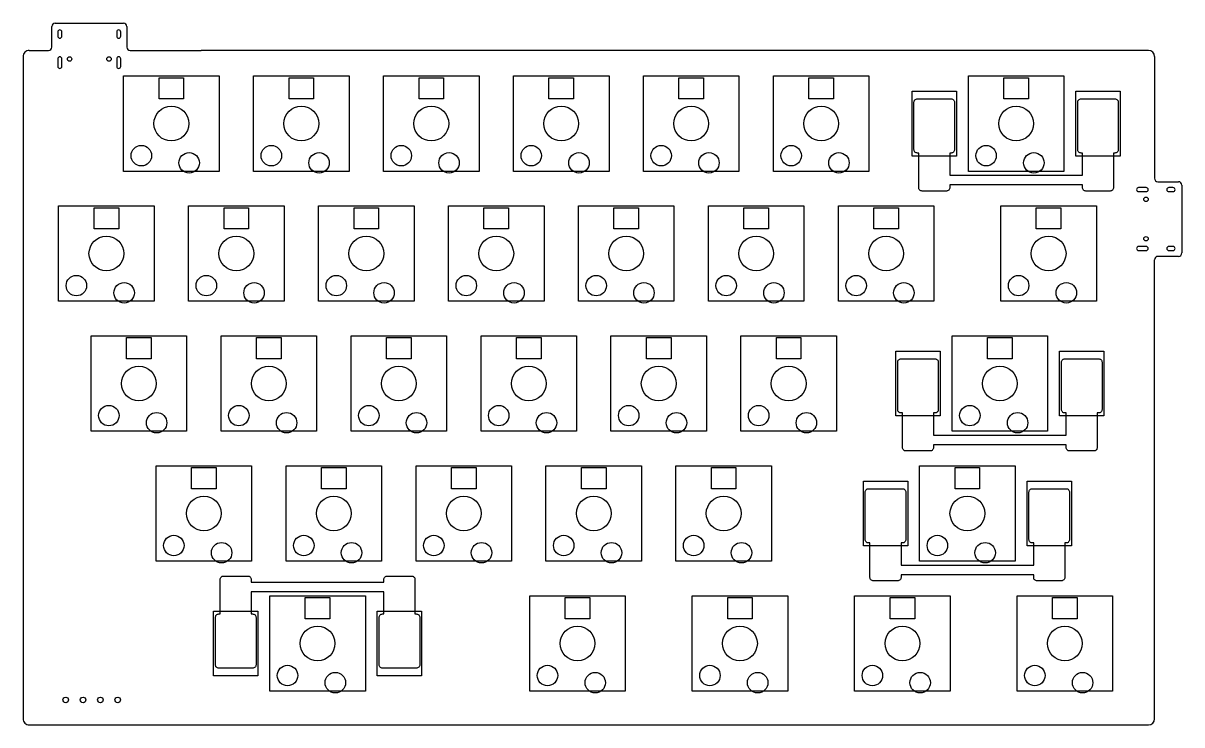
# Model space of a CAD drawing. Header units: millimetres. Extents: x -18 to 310, y -2 to 100.
# Drawn here: x 140.4 to 310.2, y -2.4 to 100.4 of the extents above; entities that cross this region are included whole.
import ezdxf

# ---------------------------------------------------------------- set-up
doc = ezdxf.new("R2010")
doc.units = ezdxf.units.MM
doc.layers.add('Edge.Cuts', color=254, linetype='CONTINUOUS', true_color=0xd0d2cd)
doc.layers.add('User.Eco1', color=254, linetype='CONTINUOUS', true_color=0xb4dbd2)

msp = doc.modelspace()

# ---------------------------------------------------------------- linework, layer by layer
at = {"layer": 'Edge.Cuts', "linetype": 'CONTINUOUS'}
for p, q in [((145.08, 100.445), (155.08, 100.445)), ((144.58, 96.945), (144.58, 99.945)), ((145.46, 99.145), (145.46, 98.545)), ((146.06, 98.545), (146.06, 99.145)), ((154.1, 99.145), (154.1, 98.545)), ((154.7, 98.545), (154.7, 99.145)), ((155.58, 99.945), (155.58, 96.945)), ((140.39075, 95.545002), (140.39075, -1.503085)), ((141.290748, 96.445), (144.08, 96.445)), ((145.46, 95.215), (145.46, 94.115)), ((146.06, 94.115), (146.06, 95.215)), ((154.1, 95.215), (154.1, 94.115)), ((154.7, 94.115), (154.7, 95.215)), ((156.08, 96.445), (166.491, 96.445)), ((305.330002, 96.445), (166.491, 96.445)), ((306.23, 95.545002), (306.23, 77.705)), ((160.3145, 92.45), (163.9145, 92.45)), ((160.3145, 89.35), (160.3145, 92.45)), ((163.9145, 92.45), (163.9145, 89.35)), ((179.3645, 92.45), (182.9645, 92.45)), ((179.3645, 89.35), (179.3645, 92.45)), ((182.9645, 92.45), (182.9645, 89.35)), ((198.4145, 92.45), (202.0145, 92.45)), ((198.4145, 89.35), (198.4145, 92.45)), ((202.0145, 92.45), (202.0145, 89.35)), ((217.4645, 92.45), (221.0645, 92.45)), ((217.4645, 89.35), (217.4645, 92.45)), ((221.0645, 92.45), (221.0645, 89.35)), ((236.5145, 92.45), (240.1145, 92.45)), ((236.5145, 89.35), (236.5145, 92.45)), ((240.1145, 92.45), (240.1145, 89.35)), ((255.5645, 92.45), (259.1645, 92.45)), ((255.5645, 89.35), (255.5645, 92.45)), ((259.1645, 92.45), (259.1645, 89.35)), ((284.1395, 92.45), (287.7395, 92.45)), ((284.1395, 89.35), (284.1395, 92.45)), ((287.7395, 92.45), (287.7395, 89.35)), ((270.6895, 90.475), (277.1895, 90.475)), ((270.6895, 80.975), (270.6895, 90.475)), ((277.1895, 90.475), (277.1895, 80.975)), ((294.6895, 90.475), (301.1895, 90.475)), ((294.6895, 80.975), (294.6895, 90.475)), ((301.1895, 90.475), (301.1895, 80.975)), ((163.9145, 89.35), (160.3145, 89.35)), ((182.9645, 89.35), (179.3645, 89.35)), ((202.0145, 89.35), (198.4145, 89.35)), ((221.0645, 89.35), (217.4645, 89.35)), ((240.1145, 89.35), (236.5145, 89.35)), ((259.1645, 89.35), (255.5645, 89.35)), ((287.7395, 89.35), (284.1395, 89.35)), ((277.1895, 80.975), (270.6895, 80.975)), ((301.1895, 80.975), (294.6895, 80.975)), ((306.73, 77.205), (309.73, 77.205)), ((310.23, 76.705), (310.23, 66.765)), ((304.99975, 76.355), (303.89975, 76.355)), ((303.89975, 75.755), (304.99975, 75.755)), ((308.92975, 76.355), (308.32975, 76.355)), ((308.32975, 75.755), (308.92975, 75.755)), ((150.7895, 73.4), (154.3895, 73.4)), ((150.7895, 70.3), (150.7895, 73.4)), ((154.3895, 73.4), (154.3895, 70.3)), ((169.8395, 73.4), (173.4395, 73.4)), ((169.8395, 70.3), (169.8395, 73.4)), ((173.4395, 73.4), (173.4395, 70.3)), ((188.8895, 73.4), (192.4895, 73.4)), ((188.8895, 70.3), (188.8895, 73.4)), ((192.4895, 73.4), (192.4895, 70.3)), ((207.9395, 73.4), (211.5395, 73.4)), ((207.9395, 70.3), (207.9395, 73.4)), ((211.5395, 73.4), (211.5395, 70.3)), ((226.9895, 73.4), (230.5895, 73.4)), ((226.9895, 70.3), (226.9895, 73.4)), ((230.5895, 73.4), (230.5895, 70.3)), ((246.0395, 73.4), (249.6395, 73.4)), ((246.0395, 70.3), (246.0395, 73.4)), ((249.6395, 73.4), (249.6395, 70.3)), ((265.0895, 73.4), (268.6895, 73.4)), ((265.0895, 70.3), (265.0895, 73.4)), ((268.6895, 73.4), (268.6895, 70.3)), ((288.902, 73.4), (292.502, 73.4)), ((288.902, 70.3), (288.902, 73.4)), ((292.502, 73.4), (292.502, 70.3)), ((154.3895, 70.3), (150.7895, 70.3)), ((173.4395, 70.3), (169.8395, 70.3)), ((192.4895, 70.3), (188.8895, 70.3)), ((211.5395, 70.3), (207.9395, 70.3)), ((230.5895, 70.3), (226.9895, 70.3)), ((249.6395, 70.3), (246.0395, 70.3)), ((268.6895, 70.3), (265.0895, 70.3)), ((292.502, 70.3), (288.902, 70.3)), ((304.99975, 67.715), (303.89975, 67.715)), ((303.89975, 67.115), (304.99975, 67.115)), ((309.73, 66.265), (306.73, 66.265)), ((308.92975, 67.715), (308.32975, 67.715)), ((308.32975, 67.115), (308.92975, 67.115)), ((306.23, -1.503002), (306.23, 65.765)), ((155.552, 54.35), (159.152, 54.35)), ((155.552, 51.25), (155.552, 54.35)), ((159.152, 54.35), (159.152, 51.25)), ((174.602, 54.35), (178.202, 54.35)), ((174.602, 51.25), (174.602, 54.35)), ((178.202, 54.35), (178.202, 51.25)), ((193.652, 54.35), (197.252, 54.35)), ((193.652, 51.25), (193.652, 54.35)), ((197.252, 54.35), (197.252, 51.25)), ((212.702, 54.35), (216.302, 54.35)), ((212.702, 51.25), (212.702, 54.35)), ((216.302, 54.35), (216.302, 51.25)), ((231.752, 54.35), (235.352, 54.35)), ((231.752, 51.25), (231.752, 54.35)), ((235.352, 54.35), (235.352, 51.25)), ((250.802, 54.35), (254.402, 54.35)), ((250.802, 51.25), (250.802, 54.35)), ((254.402, 54.35), (254.402, 51.25)), ((281.7583, 54.35), (285.3583, 54.35)), ((281.7583, 51.25), (281.7583, 54.35)), ((285.3583, 54.35), (285.3583, 51.25)), ((159.152, 51.25), (155.552, 51.25)), ((178.202, 51.25), (174.602, 51.25)), ((197.252, 51.25), (193.652, 51.25)), ((216.302, 51.25), (212.702, 51.25)), ((235.352, 51.25), (231.752, 51.25)), ((254.402, 51.25), (250.802, 51.25)), ((268.30825, 52.375), (274.80825, 52.375)), ((268.30825, 42.875), (268.30825, 52.375)), ((274.80825, 52.375), (274.80825, 42.875)), ((285.3583, 51.25), (281.7583, 51.25)), ((292.30825, 52.375), (298.80825, 52.375)), ((292.30825, 42.875), (292.30825, 52.375)), ((298.80825, 52.375), (298.80825, 42.875)), ((274.80825, 42.875), (268.30825, 42.875)), ((298.80825, 42.875), (292.30825, 42.875)), ((165.077, 35.3), (168.677, 35.3)), ((165.077, 32.2), (165.077, 35.3)), ((168.677, 35.3), (168.677, 32.2)), ((184.127, 35.3), (187.727, 35.3)), ((184.127, 32.2), (184.127, 35.3)), ((187.727, 35.3), (187.727, 32.2)), ((203.177, 35.3), (206.777, 35.3)), ((203.177, 32.2), (203.177, 35.3)), ((206.777, 35.3), (206.777, 32.2)), ((222.227, 35.3), (225.827, 35.3)), ((222.227, 32.2), (222.227, 35.3)), ((225.827, 35.3), (225.827, 32.2)), ((241.277, 35.3), (244.877, 35.3)), ((241.277, 32.2), (241.277, 35.3)), ((244.877, 35.3), (244.877, 32.2)), ((276.9958, 35.3), (280.5958, 35.3)), ((276.9958, 32.2), (276.9958, 35.3)), ((280.5958, 35.3), (280.5958, 32.2)), ((263.54575, 33.325), (270.04575, 33.325)), ((263.54575, 23.825), (263.54575, 33.325)), ((270.04575, 33.325), (270.04575, 23.825)), ((287.54575, 33.325), (294.04575, 33.325)), ((287.54575, 23.825), (287.54575, 33.325)), ((294.04575, 33.325), (294.04575, 23.825)), ((168.677, 32.2), (165.077, 32.2)), ((187.727, 32.2), (184.127, 32.2)), ((206.777, 32.2), (203.177, 32.2)), ((225.827, 32.2), (222.227, 32.2)), ((244.877, 32.2), (241.277, 32.2)), ((280.5958, 32.2), (276.9958, 32.2)), ((270.04575, 23.825), (263.54575, 23.825)), ((294.04575, 23.825), (287.54575, 23.825)), ((181.7457, 16.25), (185.3457, 16.25)), ((181.7457, 13.15), (181.7457, 16.25)), ((185.3457, 16.25), (185.3457, 13.15)), ((219.8457, 16.25), (223.4457, 16.25)), ((219.8457, 13.15), (219.8457, 16.25)), ((223.4457, 16.25), (223.4457, 13.15)), ((243.6582, 16.25), (247.2582, 16.25)), ((243.6582, 13.15), (243.6582, 16.25)), ((247.2582, 16.25), (247.2582, 13.15)), ((267.4707, 16.25), (271.0707, 16.25)), ((267.4707, 13.15), (267.4707, 16.25)), ((271.0707, 16.25), (271.0707, 13.15)), ((291.2832, 16.25), (294.8832, 16.25)), ((291.2832, 13.15), (291.2832, 16.25)), ((294.8832, 16.25), (294.8832, 13.15)), ((168.29575, 14.275), (174.79575, 14.275)), ((168.29575, 4.775), (168.29575, 14.275)), ((174.79575, 14.275), (174.79575, 4.775)), ((192.29575, 14.275), (198.79575, 14.275)), ((192.29575, 4.775), (192.29575, 14.275)), ((198.79575, 14.275), (198.79575, 4.775)), ((185.3457, 13.15), (181.7457, 13.15)), ((223.4457, 13.15), (219.8457, 13.15)), ((247.2582, 13.15), (243.6582, 13.15)), ((271.0707, 13.15), (267.4707, 13.15)), ((294.8832, 13.15), (291.2832, 13.15)), ((174.79575, 4.775), (168.29575, 4.775)), ((198.79575, 4.775), (192.29575, 4.775)), ((141.290665, -2.403024), (305.330002, -2.403))]:
    msp.add_line(p, q, dxfattribs=at)
at = {"layer": 'Edge.Cuts'}
for centre, radius in [((147.19, 95.195), 0.324999), ((152.97, 95.195), 0.324999), ((162.1145, 85.725), 2.549999), ((181.1645, 85.725), 2.549999), ((200.2145, 85.725), 2.549999), ((219.2645, 85.725), 2.549999), ((238.3145, 85.725), 2.549999), ((257.3645, 85.725), 2.549999), ((285.9395, 85.725), 2.549999), ((157.7145, 81.025), 1.499999), ((176.7645, 81.025), 1.499999), ((195.8145, 81.025), 1.499999), ((214.8645, 81.025), 1.499999), ((233.9145, 81.025), 1.499999), ((252.9645, 81.025), 1.499999), ((281.5395, 81.025), 1.499999), ((164.7145, 79.975), 1.499999), ((183.7645, 79.975), 1.499999), ((202.8145, 79.975), 1.499999), ((221.8645, 79.975), 1.499999), ((240.9145, 79.975), 1.499999), ((259.9645, 79.975), 1.499999), ((288.5395, 79.975), 1.499999), ((304.97975, 74.625), 0.324999), ((152.5895, 66.675), 2.549999), ((171.6395, 66.675), 2.549999), ((190.6895, 66.675), 2.549999), ((209.7395, 66.675), 2.549999), ((228.7895, 66.675), 2.549999), ((247.8395, 66.675), 2.549999), ((266.8895, 66.675), 2.549999), ((290.702, 66.675), 2.549999), ((304.97975, 68.845), 0.324999), ((148.1895, 61.975), 1.499999), ((167.2395, 61.975), 1.499999), ((186.2895, 61.975), 1.499999), ((205.3395, 61.975), 1.499999), ((224.3895, 61.975), 1.499999), ((243.4395, 61.975), 1.499999), ((262.4895, 61.975), 1.499999), ((286.302, 61.975), 1.499999), ((155.1895, 60.925), 1.499999), ((174.2395, 60.925), 1.499999), ((193.2895, 60.925), 1.499999), ((212.3395, 60.925), 1.499999), ((231.3895, 60.925), 1.499999), ((250.4395, 60.925), 1.499999), ((269.4895, 60.925), 1.499999), ((293.302, 60.925), 1.499999), ((157.352, 47.625), 2.549999), ((176.402, 47.625), 2.549999), ((195.452, 47.625), 2.549999), ((214.502, 47.625), 2.549999), ((233.552, 47.625), 2.549999), ((252.602, 47.625), 2.549999), ((283.55825, 47.625), 2.549999), ((152.952, 42.925), 1.499999), ((172.002, 42.925), 1.499999), ((191.052, 42.925), 1.499999), ((210.102, 42.925), 1.499999), ((229.152, 42.925), 1.499999), ((248.202, 42.925), 1.499999), ((279.15825, 42.925), 1.499999), ((159.952, 41.875), 1.499999), ((179.002, 41.875), 1.499999), ((198.052, 41.875), 1.499999), ((217.102, 41.875), 1.499999), ((236.152, 41.875), 1.499999), ((255.202, 41.875), 1.499999), ((286.15825, 41.875), 1.499999), ((166.877, 28.575), 2.549999), ((185.927, 28.575), 2.549999), ((204.977, 28.575), 2.549999), ((224.027, 28.575), 2.549999), ((243.077, 28.575), 2.549999), ((278.79575, 28.575), 2.549999), ((162.477, 23.875), 1.499999), ((169.477, 22.825), 1.499999), ((181.527, 23.875), 1.499999), ((188.527, 22.825), 1.499999), ((200.577, 23.875), 1.499999), ((207.577, 22.825), 1.499999), ((219.627, 23.875), 1.499999), ((226.627, 22.825), 1.499999), ((238.677, 23.875), 1.499999), ((245.677, 22.825), 1.499999), ((274.39575, 23.875), 1.499999), ((281.39575, 22.825), 1.499999), ((183.54575, 9.525), 2.549999), ((221.64575, 9.525), 2.549999), ((245.45825, 9.525), 2.549999), ((269.27075, 9.525), 2.549999), ((293.08325, 9.525), 2.549999), ((179.14575, 4.825), 1.499999), ((186.14575, 3.775), 1.499999), ((217.24575, 4.825), 1.499999), ((224.24575, 3.775), 1.499999), ((241.05825, 4.825), 1.499999), ((248.05825, 3.775), 1.499999), ((264.87075, 4.825), 1.499999), ((271.87075, 3.775), 1.499999), ((288.68325, 4.825), 1.499999), ((295.68325, 3.775), 1.499999), ((146.62975, 1.25), 0.4064), ((149.16975, 1.25), 0.4064), ((151.70975, 1.25), 0.4064), ((154.24975, 1.25), 0.4064)]:
    msp.add_circle(centre, radius, dxfattribs=at)
for centre, radius, start, end in [((145.08, 99.945), 0.5, 90, 180), ((155.08, 99.945), 0.5, 0, 90), ((145.76, 99.145), 0.3, 0, 180), ((145.76, 98.545), 0.3, -180, 0), ((154.4, 99.145), 0.3, 0, 180), ((154.4, 98.545), 0.3, -180, 0), ((144.08, 96.945), 0.5, -90, 0), ((156.08, 96.945), 0.5, -180, -90), ((141.2907, 95.545), 0.89995, 89.99694423, 179.99987267), ((145.76, 95.215), 0.3, 0, 180), ((154.4, 95.215), 0.3, 0, 180), ((305.33, 95.545), 0.9, 0.00012732, 89.99987268), ((145.76, 94.115), 0.3, -180, 0), ((154.4, 94.115), 0.3, -180, 0), ((306.73, 77.705), 0.5, -180, -90), ((309.73, 76.705), 0.5, 0, 90), ((303.89975, 76.055), 0.3, 90, 270), ((304.99975, 76.055), 0.3, 270, 450), ((308.32975, 76.055), 0.3, 90, 270), ((308.92975, 76.055), 0.3, 270, 450), ((303.89975, 67.415), 0.3, 90, 270), ((304.99975, 67.415), 0.3, 270, 450), ((306.73, 65.765), 0.5, 90, 180), ((308.32975, 67.415), 0.3, 90, 270), ((308.92975, 67.415), 0.3, 270, 450), ((309.73, 66.765), 0.5, -90, 0), ((141.2906, -1.5032), 0.899824, -180.00732215, -89.99586116), ((305.33, -1.503), 0.9, -89.99987268, -0.00012732)]:
    msp.add_arc(centre, radius, start, end, dxfattribs=at)
at = {"layer": 'User.Eco1', "linetype": 'CONTINUOUS'}
for p, q in [((145.46, 99.145), (145.46, 98.545)), ((146.06, 98.545), (146.06, 99.145)), ((154.1, 99.145), (154.1, 98.545)), ((154.7, 98.545), (154.7, 99.145)), ((145.46, 95.215), (145.46, 94.115)), ((146.06, 94.115), (146.06, 95.215)), ((154.1, 95.215), (154.1, 94.115)), ((154.7, 94.115), (154.7, 95.215)), ((155.1145, 78.725), (155.1145, 92.725)), ((155.1145, 92.725), (169.1145, 92.725)), ((169.1145, 92.725), (169.1145, 78.725)), ((174.1645, 78.725), (174.1645, 92.725)), ((174.1645, 92.725), (188.1645, 92.725)), ((188.1645, 92.725), (188.1645, 78.725)), ((193.2145, 78.725), (193.2145, 92.725)), ((193.2145, 92.725), (207.2145, 92.725)), ((207.2145, 92.725), (207.2145, 78.725)), ((212.2645, 78.725), (212.2645, 92.725)), ((212.2645, 92.725), (226.2645, 92.725)), ((226.2645, 92.725), (226.2645, 78.725)), ((231.3145, 78.725), (231.3145, 92.725)), ((231.3145, 92.725), (245.3145, 92.725)), ((245.3145, 92.725), (245.3145, 78.725)), ((250.3645, 78.725), (250.3645, 92.725)), ((250.3645, 92.725), (264.3645, 92.725)), ((264.3645, 92.725), (264.3645, 78.725)), ((278.9395, 78.725), (278.9395, 92.725)), ((278.9395, 92.725), (292.9395, 92.725)), ((292.9395, 92.725), (292.9395, 78.725)), ((270.9645, 88.8559), (270.9741, 88.9534)), ((270.9645, 81.9059), (270.9645, 88.8559)), ((270.9741, 88.9534), (271.0026, 89.0472)), ((271.0026, 89.0472), (271.0488, 89.1337)), ((271.0488, 89.1337), (271.1109, 89.2095)), ((271.1109, 89.2095), (271.1867, 89.2716)), ((271.1867, 89.2716), (271.2732, 89.3178)), ((271.2732, 89.3178), (271.367, 89.3463)), ((271.367, 89.3463), (271.4645, 89.3559)), ((271.4645, 89.3559), (276.4145, 89.3559)), ((276.4145, 89.3559), (276.512, 89.3463)), ((276.512, 89.3463), (276.6058, 89.3178)), ((276.6058, 89.3178), (276.6923, 89.2716)), ((276.6923, 89.2716), (276.7681, 89.2095)), ((276.7681, 89.2095), (276.8302, 89.1337)), ((276.8302, 89.1337), (276.8764, 89.0472)), ((276.8764, 89.0472), (276.9049, 88.9534)), ((276.9049, 88.9534), (276.9145, 88.8559)), ((276.9145, 88.8559), (276.9145, 81.9059)), ((294.9645, 88.8559), (294.9741, 88.9534)), ((294.9645, 81.9059), (294.9645, 88.8559)), ((294.9741, 88.9534), (295.0026, 89.0472)), ((295.0026, 89.0472), (295.0488, 89.1337)), ((295.0488, 89.1337), (295.1109, 89.2095)), ((295.1109, 89.2095), (295.1867, 89.2716)), ((295.1867, 89.2716), (295.2732, 89.3178)), ((295.2732, 89.3178), (295.367, 89.3463)), ((295.367, 89.3463), (295.4645, 89.3559)), ((295.4645, 89.3559), (300.4145, 89.3559)), ((300.4145, 89.3559), (300.512, 89.3463)), ((300.512, 89.3463), (300.6058, 89.3178)), ((300.6058, 89.3178), (300.6923, 89.2716)), ((300.6923, 89.2716), (300.7681, 89.2095)), ((300.7681, 89.2095), (300.8302, 89.1337)), ((300.8302, 89.1337), (300.8764, 89.0472)), ((300.8764, 89.0472), (300.9049, 88.9534)), ((300.9049, 88.9534), (300.9145, 88.8559)), ((300.9145, 88.8559), (300.9145, 81.9059)), ((270.9741, 81.8084), (270.9645, 81.9059)), ((271.0026, 81.7146), (270.9741, 81.8084)), ((271.0488, 81.6281), (271.0026, 81.7146)), ((271.1109, 81.5523), (271.0488, 81.6281)), ((271.1867, 81.4902), (271.1109, 81.5523)), ((276.7681, 81.5523), (276.6923, 81.4902)), ((276.8302, 81.6281), (276.7681, 81.5523)), ((276.8764, 81.7146), (276.8302, 81.6281)), ((276.9049, 81.8084), (276.8764, 81.7146)), ((276.9145, 81.9059), (276.9049, 81.8084)), ((294.9741, 81.8084), (294.9645, 81.9059)), ((295.0026, 81.7146), (294.9741, 81.8084)), ((295.0488, 81.6281), (295.0026, 81.7146)), ((295.1109, 81.5523), (295.0488, 81.6281)), ((295.1867, 81.4902), (295.1109, 81.5523)), ((300.7681, 81.5523), (300.6923, 81.4902)), ((300.8302, 81.6281), (300.7681, 81.5523)), ((300.8764, 81.7146), (300.8302, 81.6281)), ((300.9049, 81.8084), (300.8764, 81.7146)), ((300.9145, 81.9059), (300.9049, 81.8084)), ((271.2732, 81.444), (271.1867, 81.4902)), ((271.367, 81.4155), (271.2732, 81.444)), ((271.4645, 81.4059), (271.367, 81.4155)), ((271.6645, 81.4059), (271.4645, 81.4059)), ((271.6645, 76.3441), (271.6645, 81.4059)), ((276.4145, 81.4059), (276.2145, 81.4059)), ((276.2145, 81.4059), (276.2145, 78.1441)), ((276.512, 81.4155), (276.4145, 81.4059)), ((276.6058, 81.444), (276.512, 81.4155)), ((276.6923, 81.4902), (276.6058, 81.444)), ((295.2732, 81.444), (295.1867, 81.4902)), ((295.367, 81.4155), (295.2732, 81.444)), ((295.4645, 81.4059), (295.367, 81.4155)), ((295.6645, 81.4059), (295.4645, 81.4059)), ((295.6645, 78.1441), (295.6645, 81.4059)), ((300.4145, 81.4059), (300.2145, 81.4059)), ((300.2145, 81.4059), (300.2145, 76.3441)), ((300.512, 81.4155), (300.4145, 81.4059)), ((300.6058, 81.444), (300.512, 81.4155)), ((300.6923, 81.4902), (300.6058, 81.444)), ((169.1145, 78.725), (155.1145, 78.725)), ((188.1645, 78.725), (174.1645, 78.725)), ((207.2145, 78.725), (193.2145, 78.725)), ((226.2645, 78.725), (212.2645, 78.725)), ((245.3145, 78.725), (231.3145, 78.725)), ((264.3645, 78.725), (250.3645, 78.725)), ((276.2145, 78.1441), (295.6645, 78.1441)), ((292.9395, 78.725), (278.9395, 78.725)), ((295.6645, 76.7441), (276.2145, 76.7441)), ((276.2145, 76.7441), (276.2145, 76.3441)), ((295.6645, 76.3441), (295.6645, 76.7441)), ((271.6741, 76.2466), (271.6645, 76.3441)), ((271.7026, 76.1528), (271.6741, 76.2466)), ((271.7488, 76.0663), (271.7026, 76.1528)), ((271.8109, 75.9905), (271.7488, 76.0663)), ((271.8867, 75.9284), (271.8109, 75.9905)), ((271.9732, 75.8822), (271.8867, 75.9284)), ((272.067, 75.8537), (271.9732, 75.8822)), ((272.1645, 75.8441), (272.067, 75.8537)), ((275.7145, 75.8441), (272.1645, 75.8441)), ((275.812, 75.8537), (275.7145, 75.8441)), ((275.9058, 75.8822), (275.812, 75.8537)), ((275.9923, 75.9284), (275.9058, 75.8822)), ((276.0681, 75.9905), (275.9923, 75.9284)), ((276.1302, 76.0663), (276.0681, 75.9905)), ((276.1764, 76.1528), (276.1302, 76.0663)), ((276.2049, 76.2466), (276.1764, 76.1528)), ((276.2145, 76.3441), (276.2049, 76.2466)), ((295.6741, 76.2466), (295.6645, 76.3441)), ((295.7026, 76.1528), (295.6741, 76.2466)), ((295.7488, 76.0663), (295.7026, 76.1528)), ((295.8109, 75.9905), (295.7488, 76.0663)), ((295.8867, 75.9284), (295.8109, 75.9905)), ((295.9732, 75.8822), (295.8867, 75.9284)), ((296.067, 75.8537), (295.9732, 75.8822)), ((296.1645, 75.8441), (296.067, 75.8537)), ((299.7145, 75.8441), (296.1645, 75.8441)), ((299.812, 75.8537), (299.7145, 75.8441)), ((299.9058, 75.8822), (299.812, 75.8537)), ((299.9923, 75.9284), (299.9058, 75.8822)), ((300.0681, 75.9905), (299.9923, 75.9284)), ((300.1302, 76.0663), (300.0681, 75.9905)), ((300.1764, 76.1528), (300.1302, 76.0663)), ((300.2049, 76.2466), (300.1764, 76.1528)), ((300.2145, 76.3441), (300.2049, 76.2466)), ((304.99975, 76.355), (303.89975, 76.355)), ((303.89975, 75.755), (304.99975, 75.755)), ((308.92975, 76.355), (308.32975, 76.355)), ((308.32975, 75.755), (308.92975, 75.755)), ((145.5895, 59.675), (145.5895, 73.675)), ((145.5895, 73.675), (159.5895, 73.675)), ((159.5895, 73.675), (159.5895, 59.675)), ((164.6395, 59.675), (164.6395, 73.675)), ((164.6395, 73.675), (178.6395, 73.675)), ((178.6395, 73.675), (178.6395, 59.675)), ((183.6895, 59.675), (183.6895, 73.675)), ((183.6895, 73.675), (197.6895, 73.675)), ((197.6895, 73.675), (197.6895, 59.675)), ((202.7395, 59.675), (202.7395, 73.675)), ((202.7395, 73.675), (216.7395, 73.675)), ((216.7395, 73.675), (216.7395, 59.675)), ((221.7895, 59.675), (221.7895, 73.675)), ((221.7895, 73.675), (235.7895, 73.675)), ((235.7895, 73.675), (235.7895, 59.675)), ((240.8395, 59.675), (240.8395, 73.675)), ((240.8395, 73.675), (254.8395, 73.675)), ((254.8395, 73.675), (254.8395, 59.675)), ((259.8895, 59.675), (259.8895, 73.675)), ((259.8895, 73.675), (273.8895, 73.675)), ((273.8895, 73.675), (273.8895, 59.675)), ((283.702, 59.675), (283.702, 73.675)), ((283.702, 73.675), (297.702, 73.675)), ((297.702, 73.675), (297.702, 59.675)), ((304.99975, 67.715), (303.89975, 67.715)), ((303.89975, 67.115), (304.99975, 67.115)), ((308.92975, 67.715), (308.32975, 67.715)), ((308.32975, 67.115), (308.92975, 67.115)), ((159.5895, 59.675), (145.5895, 59.675)), ((178.6395, 59.675), (164.6395, 59.675)), ((197.6895, 59.675), (183.6895, 59.675)), ((216.7395, 59.675), (202.7395, 59.675)), ((235.7895, 59.675), (221.7895, 59.675)), ((254.8395, 59.675), (240.8395, 59.675)), ((273.8895, 59.675), (259.8895, 59.675)), ((297.702, 59.675), (283.702, 59.675)), ((150.352, 40.625), (150.352, 54.625)), ((150.352, 54.625), (164.352, 54.625)), ((164.352, 54.625), (164.352, 40.625)), ((169.402, 40.625), (169.402, 54.625)), ((169.402, 54.625), (183.402, 54.625)), ((183.402, 54.625), (183.402, 40.625)), ((188.452, 40.625), (188.452, 54.625)), ((188.452, 54.625), (202.452, 54.625)), ((202.452, 54.625), (202.452, 40.625)), ((207.502, 40.625), (207.502, 54.625)), ((207.502, 54.625), (221.502, 54.625)), ((221.502, 54.625), (221.502, 40.625)), ((226.552, 40.625), (226.552, 54.625)), ((226.552, 54.625), (240.552, 54.625)), ((240.552, 54.625), (240.552, 40.625)), ((245.602, 40.625), (245.602, 54.625)), ((245.602, 54.625), (259.602, 54.625)), ((259.602, 54.625), (259.602, 40.625)), ((276.55825, 40.625), (276.55825, 54.625)), ((276.55825, 54.625), (290.55825, 54.625)), ((290.55825, 54.625), (290.55825, 40.625)), ((268.62135, 50.9472), (268.66755, 51.0337)), ((268.66755, 51.0337), (268.72965, 51.1095)), ((268.72965, 51.1095), (268.80545, 51.1716)), ((268.80545, 51.1716), (268.89195, 51.2178)), ((268.89195, 51.2178), (268.98575, 51.2463)), ((268.98575, 51.2463), (269.08325, 51.2559)), ((269.08325, 51.2559), (274.03325, 51.2559)), ((274.03325, 51.2559), (274.13075, 51.2463)), ((274.13075, 51.2463), (274.22455, 51.2178)), ((274.22455, 51.2178), (274.31105, 51.1716)), ((274.31105, 51.1716), (274.38685, 51.1095)), ((274.38685, 51.1095), (274.44895, 51.0337)), ((274.44895, 51.0337), (274.49515, 50.9472)), ((292.62135, 50.9472), (292.66755, 51.0337)), ((292.66755, 51.0337), (292.72965, 51.1095)), ((292.72965, 51.1095), (292.80545, 51.1716)), ((292.80545, 51.1716), (292.89195, 51.2178)), ((292.89195, 51.2178), (292.98575, 51.2463)), ((292.98575, 51.2463), (293.08325, 51.2559)), ((293.08325, 51.2559), (298.03325, 51.2559)), ((298.03325, 51.2559), (298.13075, 51.2463)), ((298.13075, 51.2463), (298.22455, 51.2178)), ((298.22455, 51.2178), (298.31105, 51.1716)), ((298.31105, 51.1716), (298.38685, 51.1095)), ((298.38685, 51.1095), (298.44895, 51.0337)), ((298.44895, 51.0337), (298.49515, 50.9472)), ((268.58325, 50.7559), (268.59285, 50.8534)), ((268.58325, 43.8059), (268.58325, 50.7559)), ((268.59285, 50.8534), (268.62135, 50.9472)), ((274.49515, 50.9472), (274.52365, 50.8534)), ((274.52365, 50.8534), (274.53325, 50.7559)), ((274.53325, 50.7559), (274.53325, 43.8059)), ((292.58325, 50.7559), (292.59285, 50.8534)), ((292.58325, 43.8059), (292.58325, 50.7559)), ((292.59285, 50.8534), (292.62135, 50.9472)), ((298.49515, 50.9472), (298.52365, 50.8534)), ((298.52365, 50.8534), (298.53325, 50.7559)), ((298.53325, 50.7559), (298.53325, 43.8059)), ((268.59285, 43.7084), (268.58325, 43.8059)), ((268.62135, 43.6146), (268.59285, 43.7084)), ((268.66755, 43.5281), (268.62135, 43.6146)), ((268.72965, 43.4523), (268.66755, 43.5281)), ((268.80545, 43.3902), (268.72965, 43.4523)), ((268.89195, 43.344), (268.80545, 43.3902)), ((268.98575, 43.3155), (268.89195, 43.344)), ((269.08325, 43.3059), (268.98575, 43.3155)), ((269.28325, 43.3059), (269.08325, 43.3059)), ((269.28325, 38.2441), (269.28325, 43.3059)), ((274.03325, 43.3059), (273.83325, 43.3059)), ((273.83325, 43.3059), (273.83325, 40.0441)), ((274.13075, 43.3155), (274.03325, 43.3059)), ((274.22455, 43.344), (274.13075, 43.3155)), ((274.31105, 43.3902), (274.22455, 43.344)), ((274.38685, 43.4523), (274.31105, 43.3902)), ((274.44895, 43.5281), (274.38685, 43.4523)), ((274.49515, 43.6146), (274.44895, 43.5281)), ((274.52365, 43.7084), (274.49515, 43.6146)), ((274.53325, 43.8059), (274.52365, 43.7084)), ((292.59285, 43.7084), (292.58325, 43.8059)), ((292.62135, 43.6146), (292.59285, 43.7084)), ((292.66755, 43.5281), (292.62135, 43.6146)), ((292.72965, 43.4523), (292.66755, 43.5281)), ((292.80545, 43.3902), (292.72965, 43.4523)), ((292.89195, 43.344), (292.80545, 43.3902)), ((292.98575, 43.3155), (292.89195, 43.344)), ((293.08325, 43.3059), (292.98575, 43.3155)), ((293.28325, 43.3059), (293.08325, 43.3059)), ((293.28325, 40.0441), (293.28325, 43.3059)), ((298.03325, 43.3059), (297.83325, 43.3059)), ((297.83325, 43.3059), (297.83325, 38.2441)), ((298.13075, 43.3155), (298.03325, 43.3059)), ((298.22455, 43.344), (298.13075, 43.3155)), ((298.31105, 43.3902), (298.22455, 43.344)), ((298.38685, 43.4523), (298.31105, 43.3902)), ((298.44895, 43.5281), (298.38685, 43.4523)), ((298.49515, 43.6146), (298.44895, 43.5281)), ((298.52365, 43.7084), (298.49515, 43.6146)), ((298.53325, 43.8059), (298.52365, 43.7084)), ((164.352, 40.625), (150.352, 40.625)), ((183.402, 40.625), (169.402, 40.625)), ((202.452, 40.625), (188.452, 40.625)), ((221.502, 40.625), (207.502, 40.625)), ((240.552, 40.625), (226.552, 40.625)), ((259.602, 40.625), (245.602, 40.625)), ((273.83325, 40.0441), (293.28325, 40.0441)), ((290.55825, 40.625), (276.55825, 40.625)), ((269.29285, 38.1466), (269.28325, 38.2441)), ((269.32135, 38.0528), (269.29285, 38.1466)), ((269.36755, 37.9663), (269.32135, 38.0528)), ((269.42965, 37.8905), (269.36755, 37.9663)), ((269.50545, 37.8284), (269.42965, 37.8905)), ((269.59195, 37.7822), (269.50545, 37.8284)), ((269.68575, 37.7537), (269.59195, 37.7822)), ((269.78325, 37.7441), (269.68575, 37.7537)), ((273.33325, 37.7441), (269.78325, 37.7441)), ((273.43075, 37.7537), (273.33325, 37.7441)), ((273.52455, 37.7822), (273.43075, 37.7537)), ((273.61105, 37.8284), (273.52455, 37.7822)), ((273.68685, 37.8905), (273.61105, 37.8284)), ((273.74895, 37.9663), (273.68685, 37.8905)), ((273.79515, 38.0528), (273.74895, 37.9663)), ((273.82365, 38.1466), (273.79515, 38.0528)), ((273.83325, 38.2441), (273.82365, 38.1466)), ((293.28325, 38.6441), (273.83325, 38.6441)), ((273.83325, 38.6441), (273.83325, 38.2441)), ((293.28325, 38.2441), (293.28325, 38.6441)), ((293.29285, 38.1466), (293.28325, 38.2441)), ((293.32135, 38.0528), (293.29285, 38.1466)), ((293.36755, 37.9663), (293.32135, 38.0528)), ((293.42965, 37.8905), (293.36755, 37.9663)), ((293.50545, 37.8284), (293.42965, 37.8905)), ((293.59195, 37.7822), (293.50545, 37.8284)), ((293.68575, 37.7537), (293.59195, 37.7822)), ((293.78325, 37.7441), (293.68575, 37.7537)), ((297.33325, 37.7441), (293.78325, 37.7441)), ((297.43075, 37.7537), (297.33325, 37.7441)), ((297.52455, 37.7822), (297.43075, 37.7537)), ((297.61105, 37.8284), (297.52455, 37.7822)), ((297.68685, 37.8905), (297.61105, 37.8284)), ((297.74895, 37.9663), (297.68685, 37.8905)), ((297.79515, 38.0528), (297.74895, 37.9663)), ((297.82365, 38.1466), (297.79515, 38.0528)), ((297.83325, 38.2441), (297.82365, 38.1466)), ((159.877, 21.575), (159.877, 35.575)), ((159.877, 35.575), (173.877, 35.575)), ((173.877, 35.575), (173.877, 21.575)), ((178.927, 21.575), (178.927, 35.575)), ((178.927, 35.575), (192.927, 35.575)), ((192.927, 35.575), (192.927, 21.575)), ((197.977, 21.575), (197.977, 35.575)), ((197.977, 35.575), (211.977, 35.575)), ((211.977, 35.575), (211.977, 21.575)), ((217.027, 21.575), (217.027, 35.575)), ((217.027, 35.575), (231.027, 35.575)), ((231.027, 35.575), (231.027, 21.575)), ((236.077, 21.575), (236.077, 35.575)), ((236.077, 35.575), (250.077, 35.575)), ((250.077, 35.575), (250.077, 21.575)), ((271.79575, 21.575), (271.79575, 35.575)), ((271.79575, 35.575), (285.79575, 35.575)), ((285.79575, 35.575), (285.79575, 21.575)), ((263.82075, 31.7059), (263.83035, 31.8034)), ((263.82075, 24.7559), (263.82075, 31.7059)), ((263.83035, 31.8034), (263.85885, 31.8972)), ((263.85885, 31.8972), (263.90505, 31.9837)), ((263.90505, 31.9837), (263.96715, 32.0595)), ((263.96715, 32.0595), (264.04295, 32.1216)), ((264.04295, 32.1216), (264.12945, 32.1678)), ((264.12945, 32.1678), (264.22325, 32.1963)), ((264.22325, 32.1963), (264.32075, 32.2059)), ((264.32075, 32.2059), (269.27075, 32.2059)), ((269.27075, 32.2059), (269.36825, 32.1963)), ((269.36825, 32.1963), (269.46205, 32.1678)), ((269.46205, 32.1678), (269.54855, 32.1216)), ((269.54855, 32.1216), (269.62435, 32.0595)), ((269.62435, 32.0595), (269.68645, 31.9837)), ((269.68645, 31.9837), (269.73265, 31.8972)), ((269.73265, 31.8972), (269.76115, 31.8034)), ((269.76115, 31.8034), (269.77075, 31.7059)), ((269.77075, 31.7059), (269.77075, 24.7559)), ((287.82075, 31.7059), (287.83035, 31.8034)), ((287.82075, 24.7559), (287.82075, 31.7059)), ((287.83035, 31.8034), (287.85885, 31.8972)), ((287.85885, 31.8972), (287.90505, 31.9837)), ((287.90505, 31.9837), (287.96715, 32.0595)), ((287.96715, 32.0595), (288.04295, 32.1216)), ((288.04295, 32.1216), (288.12945, 32.1678)), ((288.12945, 32.1678), (288.22325, 32.1963)), ((288.22325, 32.1963), (288.32075, 32.2059)), ((288.32075, 32.2059), (293.27075, 32.2059)), ((293.27075, 32.2059), (293.36825, 32.1963)), ((293.36825, 32.1963), (293.46205, 32.1678)), ((293.46205, 32.1678), (293.54855, 32.1216)), ((293.54855, 32.1216), (293.62435, 32.0595)), ((293.62435, 32.0595), (293.68645, 31.9837)), ((293.68645, 31.9837), (293.73265, 31.8972)), ((293.73265, 31.8972), (293.76115, 31.8034)), ((293.76115, 31.8034), (293.77075, 31.7059)), ((293.77075, 31.7059), (293.77075, 24.7559)), ((263.83035, 24.6584), (263.82075, 24.7559)), ((263.85885, 24.5646), (263.83035, 24.6584)), ((263.90505, 24.4781), (263.85885, 24.5646)), ((263.96715, 24.4023), (263.90505, 24.4781)), ((264.04295, 24.3402), (263.96715, 24.4023)), ((264.12945, 24.294), (264.04295, 24.3402)), ((264.22325, 24.2655), (264.12945, 24.294)), ((264.32075, 24.2559), (264.22325, 24.2655)), ((264.52075, 24.2559), (264.32075, 24.2559)), ((264.52075, 19.1941), (264.52075, 24.2559)), ((269.27075, 24.2559), (269.07075, 24.2559)), ((269.07075, 24.2559), (269.07075, 20.9941)), ((269.36825, 24.2655), (269.27075, 24.2559)), ((269.46205, 24.294), (269.36825, 24.2655)), ((269.54855, 24.3402), (269.46205, 24.294)), ((269.62435, 24.4023), (269.54855, 24.3402)), ((269.68645, 24.4781), (269.62435, 24.4023)), ((269.73265, 24.5646), (269.68645, 24.4781)), ((269.76115, 24.6584), (269.73265, 24.5646)), ((269.77075, 24.7559), (269.76115, 24.6584)), ((287.83035, 24.6584), (287.82075, 24.7559)), ((287.85885, 24.5646), (287.83035, 24.6584)), ((287.90505, 24.4781), (287.85885, 24.5646)), ((287.96715, 24.4023), (287.90505, 24.4781)), ((288.04295, 24.3402), (287.96715, 24.4023)), ((288.12945, 24.294), (288.04295, 24.3402)), ((288.22325, 24.2655), (288.12945, 24.294)), ((288.32075, 24.2559), (288.22325, 24.2655)), ((288.52075, 24.2559), (288.32075, 24.2559)), ((288.52075, 20.9941), (288.52075, 24.2559)), ((293.27075, 24.2559), (293.07075, 24.2559)), ((293.07075, 24.2559), (293.07075, 19.1941)), ((293.36825, 24.2655), (293.27075, 24.2559)), ((293.46205, 24.294), (293.36825, 24.2655)), ((293.54855, 24.3402), (293.46205, 24.294)), ((293.62435, 24.4023), (293.54855, 24.3402)), ((293.68645, 24.4781), (293.62435, 24.4023)), ((293.73265, 24.5646), (293.68645, 24.4781)), ((293.76115, 24.6584), (293.73265, 24.5646)), ((293.77075, 24.7559), (293.76115, 24.6584)), ((173.877, 21.575), (159.877, 21.575)), ((192.927, 21.575), (178.927, 21.575)), ((211.977, 21.575), (197.977, 21.575)), ((231.027, 21.575), (217.027, 21.575)), ((250.077, 21.575), (236.077, 21.575)), ((269.07075, 20.9941), (288.52075, 20.9941)), ((285.79575, 21.575), (271.79575, 21.575)), ((169.27075, 18.9059), (169.28035, 19.0034)), ((169.27075, 13.8441), (169.27075, 18.9059)), ((169.28035, 19.0034), (169.30885, 19.0972)), ((169.30885, 19.0972), (169.35505, 19.1837)), ((169.35505, 19.1837), (169.41715, 19.2595)), ((169.41715, 19.2595), (169.49295, 19.3216)), ((169.49295, 19.3216), (169.57945, 19.3678)), ((169.57945, 19.3678), (169.67325, 19.3963)), ((169.67325, 19.3963), (169.77075, 19.4059)), ((169.77075, 19.4059), (173.32075, 19.4059)), ((173.32075, 19.4059), (173.41825, 19.3963)), ((173.41825, 19.3963), (173.51205, 19.3678)), ((173.51205, 19.3678), (173.59855, 19.3216)), ((173.59855, 19.3216), (173.67435, 19.2595)), ((173.67435, 19.2595), (173.73645, 19.1837)), ((173.73645, 19.1837), (173.78265, 19.0972)), ((173.78265, 19.0972), (173.81115, 19.0034)), ((173.81115, 19.0034), (173.82075, 18.9059)), ((173.82075, 18.9059), (173.82075, 18.5059)), ((193.27075, 18.9059), (193.28035, 19.0034)), ((193.27075, 18.5059), (193.27075, 18.9059)), ((193.28035, 19.0034), (193.30885, 19.0972)), ((193.30885, 19.0972), (193.35505, 19.1837)), ((193.35505, 19.1837), (193.41715, 19.2595)), ((193.41715, 19.2595), (193.49295, 19.3216)), ((193.49295, 19.3216), (193.57945, 19.3678)), ((193.57945, 19.3678), (193.67325, 19.3963)), ((193.67325, 19.3963), (193.77075, 19.4059)), ((193.77075, 19.4059), (197.32075, 19.4059)), ((197.32075, 19.4059), (197.41825, 19.3963)), ((197.41825, 19.3963), (197.51205, 19.3678)), ((197.51205, 19.3678), (197.59855, 19.3216)), ((197.59855, 19.3216), (197.67435, 19.2595)), ((197.67435, 19.2595), (197.73645, 19.1837)), ((197.73645, 19.1837), (197.78265, 19.0972)), ((197.78265, 19.0972), (197.81115, 19.0034)), ((197.81115, 19.0034), (197.82075, 18.9059)), ((197.82075, 18.9059), (197.82075, 13.8441)), ((264.53035, 19.0966), (264.52075, 19.1941)), ((264.55885, 19.0028), (264.53035, 19.0966)), ((264.60505, 18.9163), (264.55885, 19.0028)), ((264.66715, 18.8405), (264.60505, 18.9163)), ((264.74295, 18.7784), (264.66715, 18.8405)), ((264.82945, 18.7322), (264.74295, 18.7784)), ((264.92325, 18.7037), (264.82945, 18.7322)), ((265.02075, 18.6941), (264.92325, 18.7037)), ((268.57075, 18.6941), (265.02075, 18.6941)), ((268.66825, 18.7037), (268.57075, 18.6941)), ((268.76205, 18.7322), (268.66825, 18.7037)), ((268.84855, 18.7784), (268.76205, 18.7322)), ((268.92435, 18.8405), (268.84855, 18.7784)), ((268.98645, 18.9163), (268.92435, 18.8405)), ((269.03265, 19.0028), (268.98645, 18.9163)), ((269.06115, 19.0966), (269.03265, 19.0028)), ((269.07075, 19.1941), (269.06115, 19.0966)), ((288.52075, 19.5941), (269.07075, 19.5941)), ((269.07075, 19.5941), (269.07075, 19.1941)), ((288.52075, 19.1941), (288.52075, 19.5941)), ((288.53035, 19.0966), (288.52075, 19.1941)), ((288.55885, 19.0028), (288.53035, 19.0966)), ((288.60505, 18.9163), (288.55885, 19.0028)), ((288.66715, 18.8405), (288.60505, 18.9163)), ((288.74295, 18.7784), (288.66715, 18.8405)), ((288.82945, 18.7322), (288.74295, 18.7784)), ((288.92325, 18.7037), (288.82945, 18.7322)), ((289.02075, 18.6941), (288.92325, 18.7037)), ((292.57075, 18.6941), (289.02075, 18.6941)), ((292.66825, 18.7037), (292.57075, 18.6941)), ((292.76205, 18.7322), (292.66825, 18.7037)), ((292.84855, 18.7784), (292.76205, 18.7322)), ((292.92435, 18.8405), (292.84855, 18.7784)), ((292.98645, 18.9163), (292.92435, 18.8405)), ((293.03265, 19.0028), (292.98645, 18.9163)), ((293.06115, 19.0966), (293.03265, 19.0028)), ((293.07075, 19.1941), (293.06115, 19.0966)), ((173.82075, 18.5059), (193.27075, 18.5059)), ((193.27075, 17.1059), (173.82075, 17.1059)), ((173.82075, 17.1059), (173.82075, 13.8441)), ((193.27075, 13.8441), (193.27075, 17.1059)), ((176.54575, 2.525), (176.54575, 16.525)), ((176.54575, 16.525), (190.54575, 16.525)), ((190.54575, 16.525), (190.54575, 2.525)), ((214.64575, 2.525), (214.64575, 16.525)), ((214.64575, 16.525), (228.64575, 16.525)), ((228.64575, 16.525), (228.64575, 2.525)), ((238.45825, 2.525), (238.45825, 16.525)), ((238.45825, 16.525), (252.45825, 16.525)), ((252.45825, 16.525), (252.45825, 2.525)), ((262.27075, 2.525), (262.27075, 16.525)), ((262.27075, 16.525), (276.27075, 16.525)), ((276.27075, 16.525), (276.27075, 2.525)), ((286.08325, 2.525), (286.08325, 16.525)), ((286.08325, 16.525), (300.08325, 16.525)), ((300.08325, 16.525), (300.08325, 2.525)), ((168.60885, 13.5354), (168.65505, 13.6219)), ((168.65505, 13.6219), (168.71715, 13.6977)), ((168.71715, 13.6977), (168.79295, 13.7598)), ((168.79295, 13.7598), (168.87945, 13.806)), ((168.87945, 13.806), (168.97325, 13.8345)), ((168.97325, 13.8345), (169.07075, 13.8441)), ((169.07075, 13.8441), (169.27075, 13.8441)), ((173.82075, 13.8441), (174.02075, 13.8441)), ((174.02075, 13.8441), (174.11825, 13.8345)), ((174.11825, 13.8345), (174.21205, 13.806)), ((174.21205, 13.806), (174.29855, 13.7598)), ((174.29855, 13.7598), (174.37435, 13.6977)), ((174.37435, 13.6977), (174.43645, 13.6219)), ((174.43645, 13.6219), (174.48265, 13.5354)), ((192.60885, 13.5354), (192.65505, 13.6219)), ((192.65505, 13.6219), (192.71715, 13.6977)), ((192.71715, 13.6977), (192.79295, 13.7598)), ((192.79295, 13.7598), (192.87945, 13.806)), ((192.87945, 13.806), (192.97325, 13.8345)), ((192.97325, 13.8345), (193.07075, 13.8441)), ((193.07075, 13.8441), (193.27075, 13.8441)), ((197.82075, 13.8441), (198.02075, 13.8441)), ((198.02075, 13.8441), (198.11825, 13.8345)), ((198.11825, 13.8345), (198.21205, 13.806)), ((198.21205, 13.806), (198.29855, 13.7598)), ((198.29855, 13.7598), (198.37435, 13.6977)), ((198.37435, 13.6977), (198.43645, 13.6219)), ((198.43645, 13.6219), (198.48265, 13.5354)), ((168.57075, 13.3441), (168.58035, 13.4416)), ((168.57075, 6.3941), (168.57075, 13.3441)), ((168.58035, 13.4416), (168.60885, 13.5354)), ((174.48265, 13.5354), (174.51115, 13.4416)), ((174.51115, 13.4416), (174.52075, 13.3441)), ((174.52075, 13.3441), (174.52075, 6.3941)), ((192.57075, 13.3441), (192.58035, 13.4416)), ((192.57075, 6.3941), (192.57075, 13.3441)), ((192.58035, 13.4416), (192.60885, 13.5354)), ((198.48265, 13.5354), (198.51115, 13.4416)), ((198.51115, 13.4416), (198.52075, 13.3441)), ((198.52075, 13.3441), (198.52075, 6.3941)), ((168.58035, 6.2966), (168.57075, 6.3941)), ((168.60885, 6.2028), (168.58035, 6.2966)), ((168.65505, 6.1163), (168.60885, 6.2028)), ((168.71715, 6.0405), (168.65505, 6.1163)), ((168.79295, 5.9784), (168.71715, 6.0405)), ((168.87945, 5.9322), (168.79295, 5.9784)), ((168.97325, 5.9037), (168.87945, 5.9322)), ((169.07075, 5.8941), (168.97325, 5.9037)), ((174.02075, 5.8941), (169.07075, 5.8941)), ((174.11825, 5.9037), (174.02075, 5.8941)), ((174.21205, 5.9322), (174.11825, 5.9037)), ((174.29855, 5.9784), (174.21205, 5.9322)), ((174.37435, 6.0405), (174.29855, 5.9784)), ((174.43645, 6.1163), (174.37435, 6.0405)), ((174.48265, 6.2028), (174.43645, 6.1163)), ((174.51115, 6.2966), (174.48265, 6.2028)), ((174.52075, 6.3941), (174.51115, 6.2966)), ((192.58035, 6.2966), (192.57075, 6.3941)), ((192.60885, 6.2028), (192.58035, 6.2966)), ((192.65505, 6.1163), (192.60885, 6.2028)), ((192.71715, 6.0405), (192.65505, 6.1163)), ((192.79295, 5.9784), (192.71715, 6.0405)), ((192.87945, 5.9322), (192.79295, 5.9784)), ((192.97325, 5.9037), (192.87945, 5.9322)), ((193.07075, 5.8941), (192.97325, 5.9037)), ((198.02075, 5.8941), (193.07075, 5.8941)), ((198.11825, 5.9037), (198.02075, 5.8941)), ((198.21205, 5.9322), (198.11825, 5.9037)), ((198.29855, 5.9784), (198.21205, 5.9322)), ((198.37435, 6.0405), (198.29855, 5.9784)), ((198.43645, 6.1163), (198.37435, 6.0405)), ((198.48265, 6.2028), (198.43645, 6.1163)), ((198.51115, 6.2966), (198.48265, 6.2028)), ((198.52075, 6.3941), (198.51115, 6.2966)), ((190.54575, 2.525), (176.54575, 2.525)), ((228.64575, 2.525), (214.64575, 2.525)), ((252.45825, 2.525), (238.45825, 2.525)), ((276.27075, 2.525), (262.27075, 2.525)), ((300.08325, 2.525), (286.08325, 2.525))]:
    msp.add_line(p, q, dxfattribs=at)
at = {"layer": 'User.Eco1'}
for centre, start, end in [((145.76, 99.145), 0, 180), ((145.76, 98.545), -180, 0), ((154.4, 99.145), 0, 180), ((154.4, 98.545), -180, 0), ((145.76, 95.215), 0, 180), ((154.4, 95.215), 0, 180), ((145.76, 94.115), -180, 0), ((154.4, 94.115), -180, 0), ((303.89975, 76.055), 90, 270), ((304.99975, 76.055), 270, 450), ((308.32975, 76.055), 90, 270), ((308.92975, 76.055), 270, 450), ((303.89975, 67.415), 90, 270), ((304.99975, 67.415), 270, 450), ((308.32975, 67.415), 90, 270), ((308.92975, 67.415), 270, 450)]:
    msp.add_arc(centre, 0.3, start, end, dxfattribs=at)

doc.saveas('drawing.dxf')
